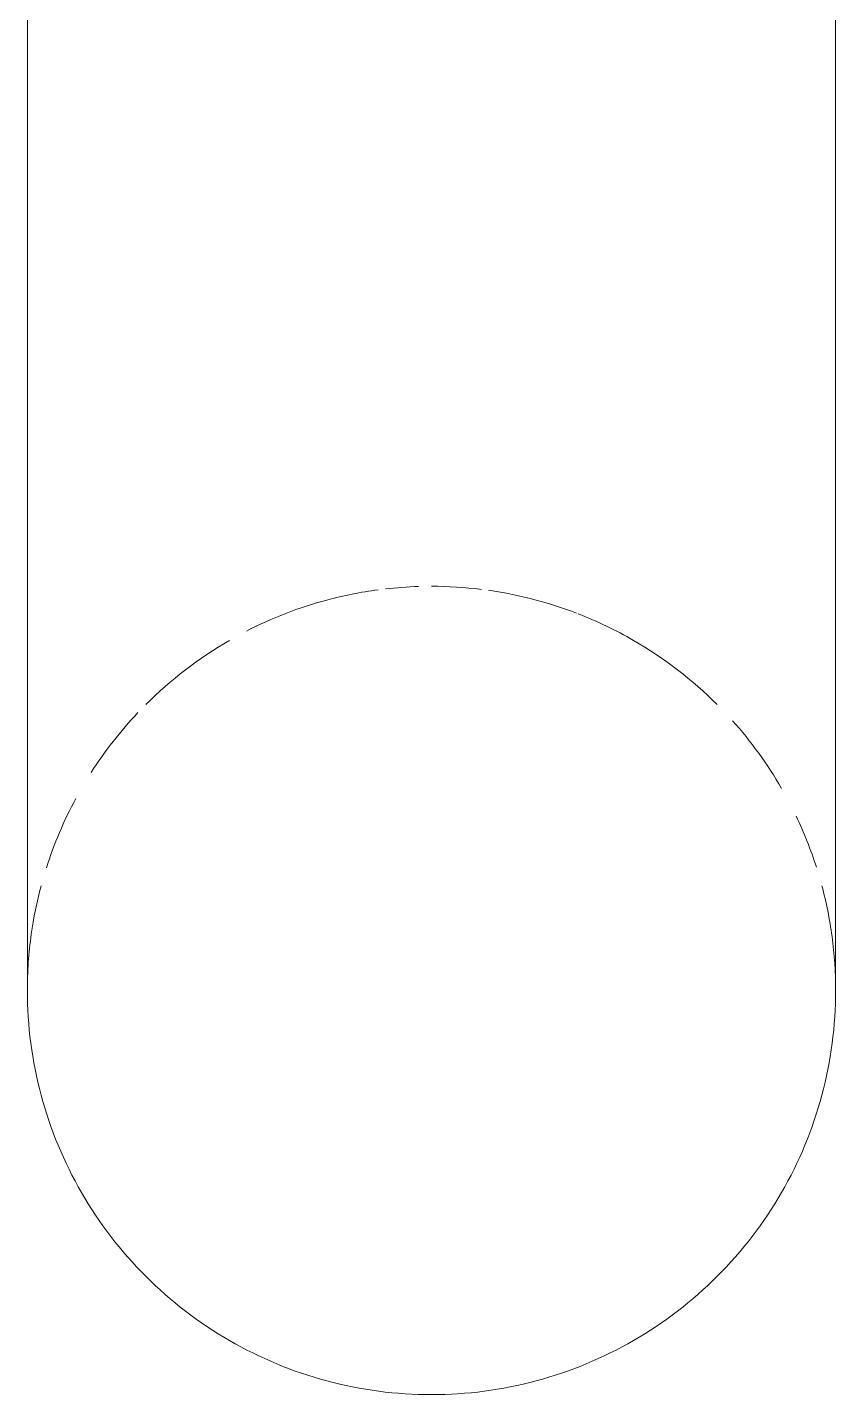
# Model space of a CAD drawing. Header units: millimetres. Extents: x -4000 to 187956, y -58990 to 162485.
# Drawn here: x 952.8 to 1002.8, y 73907.2 to 73991.8 of the extents above; entities that cross this region are included whole.
import ezdxf

# ---------------------------------------------------------------- set-up
doc = ezdxf.new("R2010")
doc.units = ezdxf.units.MM
doc.layers.add('P-SANR-FIXT', color=6, linetype='Continuous', lineweight=9)

# ---------------------------------------------------------------- blocks, each defined once
blk = doc.blocks.new('C307 - C307-496757-0_000')
at = {"layer": 'P-SANR-FIXT', "color": 252}
for p, q in [((25, 63.507), (25, 64.092)), ((25, 62.859), (25, 63.507)), ((25, 43.501), (25, 44.994)), ((25, 41.976), (25, 43.501)), ((25, 25.556), (25, 27.255)), ((25, 23.855), (25, 25.556)), ((-25, 24.314), (-25, 23.855)), ((-25, 23.855), (-25, 0)), ((25, 0), (25, 23.855))]:
    blk.add_line(p, q, dxfattribs=at)
at = {"layer": 'P-SANR-FIXT', "color": 252, "flags": 128}
for points in [[(-25, 66.399), (-25, 66.365), (-25, 66.263), (-25, 66.093), (-25, 65.855), (-25, 65.551), (-25, 65.179)], [(25, 64.092), (25, 64.613), (25, 65.068), (25, 65.457), (25, 65.78), (25, 66.035), (25, 66.223), (25, 66.344), (25, 66.396), (25, 66.399)], [(-25, 65.179), (-25, 64.742), (-25, 64.239), (-25, 63.671), (-25, 63.04)], [(-25, 63.04), (-25, 62.346), (-25, 61.591), (-25, 60.775), (-25, 59.9), (-25, 58.968), (-25, 57.979), (-25, 56.936), (-25, 55.84), (-25, 54.692), (-25, 53.495)], [(25, 50.606), (25, 51.908), (25, 53.164), (25, 54.374), (25, 55.535), (25, 56.645), (25, 57.703), (25, 58.706), (25, 59.654), (25, 60.545), (25, 61.377), (25, 62.149), (25, 62.859)], [(-25, 53.495), (-25, 52.251), (-25, 50.962), (-25, 49.629), (-25, 48.255), (-25, 46.841), (-25, 45.391), (-25, 43.907), (-25, 42.39), (-25, 40.844), (-25, 39.271), (-25, 37.673), (-25, 36.053), (-25, 34.413), (-25, 32.757), (-25, 31.086), (-25, 29.404), (-25, 27.712), (-25, 26.015), (-25, 24.314)], [(25, 44.994), (25, 46.454), (25, 47.877), (25, 49.262), (25, 50.606)], [(25, 37.238), (25, 38.842), (25, 40.422), (25, 41.976)], [(25, 30.633), (25, 32.307), (25, 33.968), (25, 35.612), (25, 37.238)], [(25, 27.255), (25, 28.948), (25, 30.633)]]:
    blk.add_lwpolyline(points, dxfattribs=at)
at = {"layer": 'P-SANR-FIXT', "color": 254}
for start, end in [(90, 105), (75, 90), (105, 120), (45, 60), (135, 150), (15, 30), (187.69482, 195), (345, 352.00251), (197.73628, 205.5506), (331.62064, 342.34687), (210, 221.866), (316.57804, 327.39516), (225, 240), (300, 315), (240, 248.69574), (285, 297.23979), (248.97708, 255), (255, 261.89526), (262.91182, 270), (271.83615, 276.55518), (277.59372, 285)]:
    blk.add_arc((0, 66.399), 25, start, end, dxfattribs=at)
at = {"layer": 'P-SANR-FIXT', "color": 252}
for start, end in [(60, 75), (120, 135), (30, 45), (150, 180), (0, 15), (180, 187.69482), (352.00251, 0)]:
    blk.add_arc((0, 66.399), 25, start, end, dxfattribs=at)
blk = doc.blocks.new('C307 - C307-V844-0_000')
at = {"layer": 'P-SANR-FIXT', "color": 252}
for p, q in [((-25, 23.855), (-25, 0)), ((25, 0), (25, 23.855))]:
    blk.add_line(p, q, dxfattribs=at)
at = {"layer": 'P-SANR-FIXT', "color": 252, "flags": 128}
for points in [[(-25, 66.399), (-25, 66.365), (-25, 66.263), (-25, 66.093), (-25, 65.855), (-25, 65.551), (-25, 65.179), (-25, 64.742), (-25, 64.239), (-25, 63.671), (-25, 63.04), (-25, 62.346), (-25, 61.591), (-25, 60.775), (-25, 59.9), (-25, 58.968), (-25, 57.979), (-25, 56.936), (-25, 55.84), (-25, 54.692), (-25, 53.495), (-25, 52.251), (-25, 50.962), (-25, 49.629), (-25, 48.255), (-25, 46.841), (-25, 45.391), (-25, 43.907), (-25, 42.39), (-25, 40.844), (-25, 39.271), (-25, 37.673), (-25, 36.053), (-25, 34.413), (-25, 32.757), (-25, 31.086), (-25, 29.404), (-25, 27.712), (-25, 26.015), (-25, 24.314), (-25, 23.855)], [(25, 23.855), (25, 25.556), (25, 27.255), (25, 28.948), (25, 30.633), (25, 32.307), (25, 33.968), (25, 35.612), (25, 37.238), (25, 38.842), (25, 40.422), (25, 41.976), (25, 43.501), (25, 44.994), (25, 46.454), (25, 47.877), (25, 49.262), (25, 50.606), (25, 51.908), (25, 53.164), (25, 54.374), (25, 55.535), (25, 56.645), (25, 57.703), (25, 58.706), (25, 59.654), (25, 60.545), (25, 61.377), (25, 62.149), (25, 62.859), (25, 63.507), (25, 64.092), (25, 64.613), (25, 65.068), (25, 65.457), (25, 65.78), (25, 66.035), (25, 66.223), (25, 66.344), (25, 66.396), (25, 66.399)]]:
    blk.add_lwpolyline(points, dxfattribs=at)
at = {"layer": 'P-SANR-FIXT', "color": 254}
for start, end in [(90, 105), (75, 90), (105, 120), (45, 60), (135, 150), (15, 30), (187.69482, 195), (345, 352.00251), (197.73628, 205.5506), (331.62064, 342.34687), (210, 221.866), (316.57804, 327.39516), (225, 240), (300, 315), (240, 248.69574), (285, 297.23979), (248.97708, 255), (255, 261.89526), (262.91182, 270), (271.83615, 276.55518), (277.59372, 285)]:
    blk.add_arc((0, 66.399), 25, start, end, dxfattribs=at)
at = {"layer": 'P-SANR-FIXT', "color": 252}
for start, end in [(60, 75), (120, 135), (30, 45), (150, 180), (0, 15), (180, 187.69482), (352.00251, 0)]:
    blk.add_arc((0, 66.399), 25, start, end, dxfattribs=at)
blk = doc.blocks.new('CMF2_NHAXUONG_A_rvt-1-0_000')
at = {"layer": 'P-SANR-FIXT', "color": 250, "lineweight": 9, "rotation": 180.0003356948516}
for name in ['C307 - C307-496757-0_000', 'C307 - C307-V844-0_000']:
    blk.add_blockref(name, (977.795, 73998.608), dxfattribs=at)

msp = doc.modelspace()

# ---------------------------------------------------------------- block references
at = {"lineweight": 5}
msp.add_blockref('CMF2_NHAXUONG_A_rvt-1-0_000', (0, 0), dxfattribs=at)

doc.saveas('drawing.dxf')
